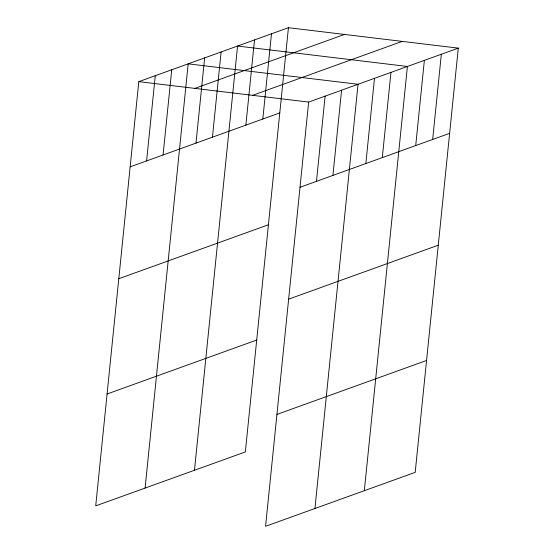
<?xml version="1.0" encoding="UTF-8"?>
<svg xmlns="http://www.w3.org/2000/svg" width="554" height="554" viewBox="0 0 554 554"><rect width="100%" height="100%" fill="white"/><g stroke="black" fill="none" stroke-linecap="round" stroke-linejoin="round"><path stroke-width="0.83" d="M288.433 27.7L138.805 81.646L95.717 505.871L245.339 451.925L288.433 27.7L458.283 48.129L415.195 472.354L265.567 526.3L308.661 102.075L458.283 48.129M146.609 160.916L155.265 75.711M163.07 154.982L171.726 69.776M145.093 488.074L188.18 63.842L358.036 84.27L314.942 508.496M195.984 143.112L204.641 57.907M212.445 137.177L221.101 51.972M194.468 470.27L237.562 46.044L407.412 66.466L364.324 490.699M245.858 125.135L254.515 39.93M262.818 119.02L271.474 33.815M316.466 181.345L325.122 96.14M332.926 175.41L341.576 90.205M365.841 163.541L374.497 78.336M382.302 157.606L390.951 72.401M415.715 145.557L424.371 60.358M432.674 139.449L441.33 54.244M194.856 88.384L344.484 34.438M252.61 95.33L402.232 41.384M130.148 166.851L279.777 112.905M300.005 187.28L449.633 133.334M118.785 278.724L268.413 224.786M288.641 299.153L438.269 245.207M107.081 393.998L256.703 340.052M276.931 414.42L426.559 360.481M138.805 81.646L308.661 102.075"/></g></svg>
